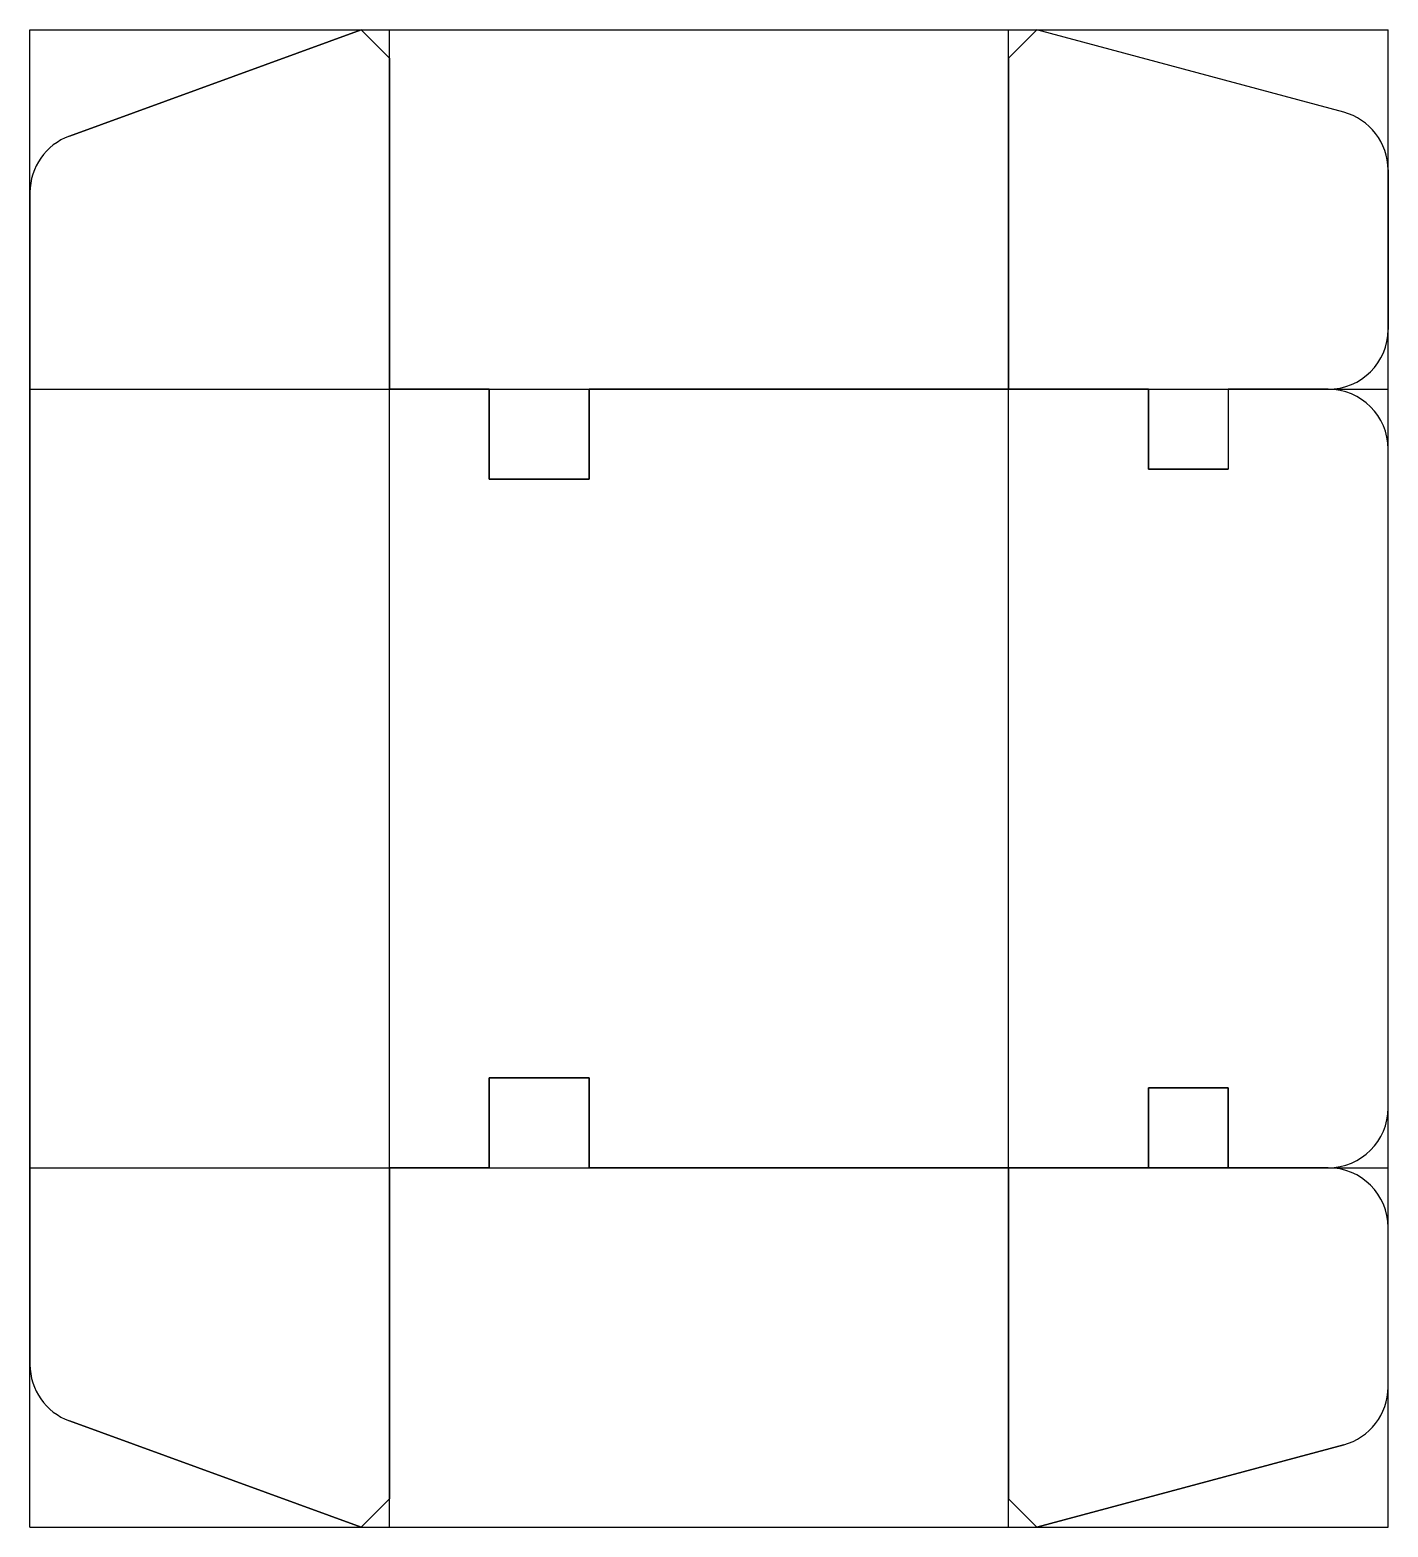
# Model space of a CAD drawing. Extents: x -8 to 60, y -15.5 to 59.5.
import ezdxf

# ---------------------------------------------------------------- set-up
doc = ezdxf.new("R2010")
doc.units = 0
doc.layers.get('0').update_dxf_attribs({"linetype": 'CONTINUOUS'})

msp = doc.modelspace()

# ---------------------------------------------------------------- linework, layer by layer
at = {"linetype": 'CONTINUOUS'}
for p, q in [((-8.02, 59.5), (59.98, 59.5)), ((-8.02, -15.5), (-8.02, 59.5)), ((8.57, 59.5), (-6.04, 54.18)), ((-6.04, 54.18), (8.57, 59.5)), ((9.98, 58.09), (8.57, 59.5)), ((8.57, 59.5), (9.98, 58.09)), ((9.98, -15.5), (9.98, 59.5)), ((40.98, -15.5), (40.98, 59.5)), ((42.4, 59.5), (40.98, 58.09)), ((42.4, 59.5), (40.98, 58.09)), ((57.76, 55.38), (42.4, 59.5)), ((57.76, 55.38), (42.4, 59.5)), ((59.98, -15.5), (59.98, 59.5)), ((9.98, 41.5), (9.98, 58.09)), ((9.98, 58.09), (9.98, 41.5)), ((40.98, 58.09), (40.98, 41.5)), ((40.98, 58.09), (40.98, 41.5)), ((59.98, 44.5), (59.98, 52.49)), ((59.98, 52.49), (59.98, 44.5)), ((-8.02, 51.36), (-8.02, -7.36)), ((-8.02, 51.36), (-8.02, -7.36)), ((-8.02, 41.5), (59.98, 41.5)), ((14.98, 41.5), (9.98, 41.5)), ((9.98, 41.5), (14.98, 41.5)), ((14.98, 37), (14.98, 41.5)), ((14.98, 41.5), (14.98, 37)), ((47.98, 41.5), (19.98, 41.5)), ((19.98, 41.5), (19.98, 37)), ((19.98, 37), (19.98, 41.5)), ((19.98, 41.5), (47.98, 41.5)), ((40.98, 41.5), (56.98, 41.5)), ((40.98, 41.5), (56.98, 41.5)), ((47.98, 37.5), (47.98, 41.5)), ((47.98, 41.5), (47.98, 37.5)), ((51.98, 41.5), (51.98, 37.5)), ((56.98, 41.5), (51.98, 41.5)), ((56.98, 41.5), (51.98, 41.5)), ((51.98, 41.5), (51.98, 37.5)), ((59.98, 5.5), (59.98, 38.5)), ((59.98, 5.5), (59.98, 38.5)), ((51.98, 37.5), (47.98, 37.5)), ((47.98, 37.5), (51.98, 37.5)), ((19.98, 37), (14.98, 37)), ((14.98, 37), (19.98, 37)), ((14.98, 2.5), (14.98, 7)), ((14.98, 7), (19.98, 7)), ((19.98, 7), (14.98, 7)), ((14.98, 7), (14.98, 2.5)), ((19.98, 7), (19.98, 2.5)), ((19.98, 2.5), (19.98, 7)), ((47.98, 2.5), (47.98, 6.5)), ((47.98, 6.5), (51.98, 6.5)), ((51.98, 6.5), (47.98, 6.5)), ((47.98, 6.5), (47.98, 2.5)), ((51.98, 6.5), (51.98, 2.5)), ((51.98, 2.5), (51.98, 6.5)), ((-8.02, 2.5), (59.98, 2.5)), ((9.98, -14.09), (9.98, 2.5)), ((9.98, 2.5), (14.98, 2.5)), ((14.98, 2.5), (9.98, 2.5)), ((9.98, 2.5), (9.98, -14.09)), ((19.98, 2.5), (47.98, 2.5)), ((47.98, 2.5), (19.98, 2.5)), ((40.98, 2.5), (40.98, -14.09)), ((56.98, 2.5), (40.98, 2.5)), ((40.98, -14.09), (40.98, 2.5)), ((40.98, 2.5), (56.98, 2.5)), ((51.98, 2.5), (56.98, 2.5)), ((56.98, 2.5), (51.98, 2.5)), ((59.98, -8.49), (59.98, -0.5)), ((59.98, -8.49), (59.98, -0.5)), ((-6.04, -10.18), (8.57, -15.5)), ((8.57, -15.5), (-6.04, -10.18)), ((42.4, -15.5), (57.76, -11.38)), ((57.76, -11.38), (42.4, -15.5)), ((8.57, -15.5), (9.98, -14.09)), ((9.98, -14.09), (8.57, -15.5)), ((40.98, -14.09), (42.4, -15.5)), ((42.4, -15.5), (40.98, -14.09)), ((-8.02, -15.5), (59.98, -15.5))]:
    msp.add_line(p, q, dxfattribs=at)
for centre, start, end in [((56.98, 52.483), 0.1304, 74.93009), ((56.98, 52.483), 0.1304, 74.93009), ((-5.02, 51.359), 109.87687, 179.97562), ((-5.02, 51.359), 109.87687, 179.97562), ((56.98, 44.5), 270, 0), ((56.98, 44.5), 270, 0), ((56.98, 38.5), 0, 90), ((56.98, 38.5), 0, 90), ((56.98, 5.5), 270, 0), ((56.98, 5.5), 270, 0), ((56.98, -0.5), 0, 90), ((56.98, -0.5), 0, 90), ((-5.02, -7.359), 180.02438, 250.12313), ((-5.02, -7.359), 180.02438, 250.12313), ((56.98, -8.483), 285.06991, 359.8696), ((56.98, -8.483), 285.06991, 359.8696)]:
    msp.add_arc(centre, 3, start, end, dxfattribs=at)

doc.saveas('drawing.dxf')
